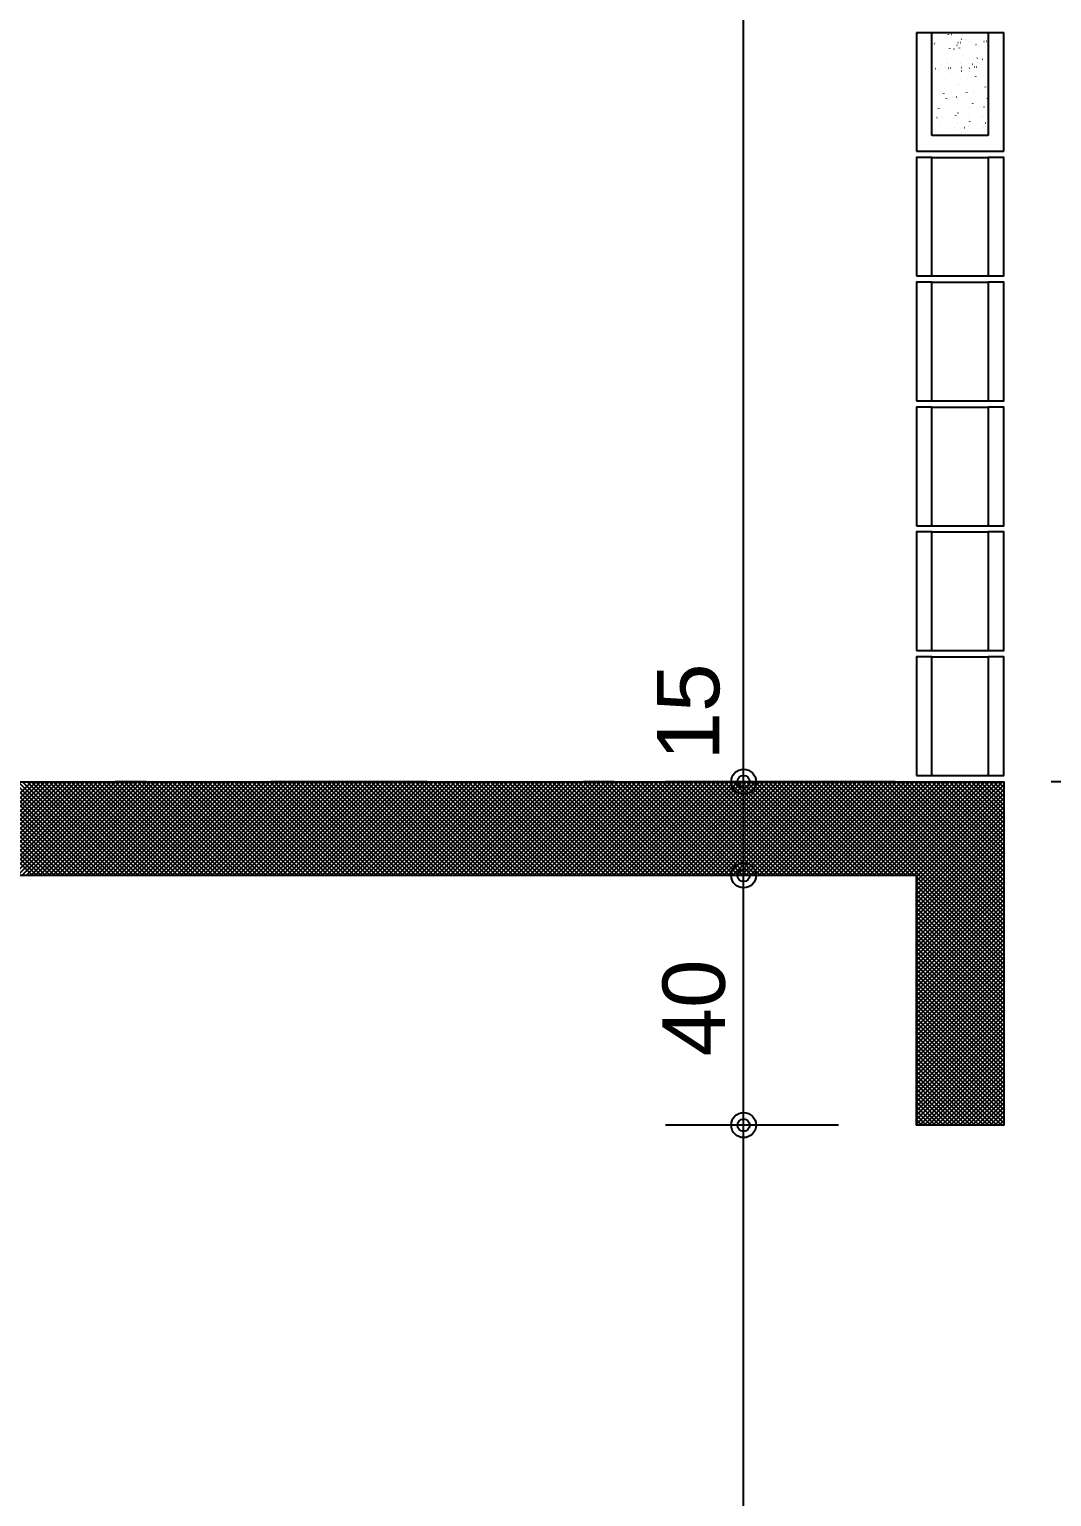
# Model space of a CAD drawing. Extents: x 0 to 119, y 0 to 84.
# Drawn here: x 63.93 to 67.206, y 32.401 to 37.101 of the extents above; entities that cross this region are included whole.
import ezdxf

# ---------------------------------------------------------------- set-up
doc = ezdxf.new("R2010")
doc.units = 0
doc.header["$MEASUREMENT"] = 0
doc.linetypes.add('ESTILO_TQS_0003', pattern=[1.5, 0.5, -0.4, 0.1, -0.5])
for name, color, linetype in [('10', 252, 'CONTINUOUS'), ('29', 9, 'CONTINUOUS'), ('3', 7, 'CONTINUOUS'), ('32', 250, 'CONTINUOUS'), ('6', 178, 'CONTINUOUS')]:
    doc.layers.add(name, color=color, linetype=linetype)
doc.styles.add('TQS_ARIAL', font='arial.ttf')

msp = doc.modelspace()

# ---------------------------------------------------------------- linework, layer by layer
at = {"layer": '10', "color": 252, "linetype": 'Continuous'}
for p, q in [((66.772083, 37.091044), (66.772083, 36.711044)), ((66.772083, 37.091044), (67.052083, 37.091044)), ((66.822083, 37.091044), (67.002083, 37.091044)), ((66.822083, 36.761044), (66.822083, 37.091044)), ((67.002083, 37.091044), (67.002083, 36.761044)), ((67.052083, 36.711044), (67.052083, 37.091044)), ((67.002083, 36.761044), (66.822083, 36.761044)), ((66.772083, 36.711044), (67.052083, 36.711044)), ((66.822083, 36.691044), (67.002083, 36.691044)), ((66.822083, 36.311044), (67.002083, 36.311044)), ((66.822083, 36.291044), (67.002083, 36.291044)), ((66.822083, 35.911044), (67.002083, 35.911044)), ((66.822083, 35.911044), (67.002083, 35.911044)), ((66.822083, 35.891044), (67.002083, 35.891044)), ((66.822083, 35.511044), (67.002083, 35.511044)), ((66.822083, 35.511044), (67.002083, 35.511044)), ((66.822083, 35.491044), (67.002083, 35.491044)), ((66.822083, 35.111044), (67.002083, 35.111044)), ((66.822083, 35.111044), (67.002083, 35.111044)), ((66.822083, 35.091044), (67.002083, 35.091044)), ((66.822083, 34.711044), (67.002083, 34.711044))]:
    msp.add_line(p, q, dxfattribs=at)
for points in [[(66.772083, 36.311044), (66.822083, 36.311044), (66.822083, 36.691044), (66.772083, 36.691044), (66.772083, 36.311044)], [(67.002083, 36.311044), (67.052083, 36.311044), (67.052083, 36.691044), (67.002083, 36.691044), (67.002083, 36.311044)], [(66.772083, 35.911044), (66.822083, 35.911044), (66.822083, 36.291044), (66.772083, 36.291044), (66.772083, 35.911044)], [(67.002083, 35.911044), (67.052083, 35.911044), (67.052083, 36.291044), (67.002083, 36.291044), (67.002083, 35.911044)], [(66.772083, 35.511044), (66.822083, 35.511044), (66.822083, 35.891044), (66.772083, 35.891044), (66.772083, 35.511044)], [(67.002083, 35.511044), (67.052083, 35.511044), (67.052083, 35.891044), (67.002083, 35.891044), (67.002083, 35.511044)], [(66.772083, 35.111044), (66.822083, 35.111044), (66.822083, 35.491044), (66.772083, 35.491044), (66.772083, 35.111044)], [(67.002083, 35.111044), (67.052083, 35.111044), (67.052083, 35.491044), (67.002083, 35.491044), (67.002083, 35.111044)], [(66.772083, 34.711044), (66.822083, 34.711044), (66.822083, 35.091044), (66.772083, 35.091044), (66.772083, 34.711044)], [(67.002083, 34.711044), (67.052083, 34.711044), (67.052083, 35.091044), (67.002083, 35.091044), (67.002083, 34.711044)]]:
    msp.add_lwpolyline(points, dxfattribs=at)
at = {"layer": '29', "color": 9, "linetype": 'Continuous'}
for p, q in [((66.875177, 37.085049), (66.87547, 37.085114)), ((66.885156, 37.085199), (66.885195, 37.085496)), ((66.822083, 37.073278), (66.822083, 37.073278)), ((66.822083, 37.072777), (66.822083, 37.072777)), ((66.822083, 37.072777), (66.822083, 37.072777)), ((66.822083, 37.055236), (66.822353, 37.055247)), ((66.822457, 37.073361), (66.82275, 37.073426)), ((66.829546, 37.055561), (66.829846, 37.055575)), ((66.83415, 37.057933), (66.83419, 37.058231)), ((66.864912, 37.057106), (66.865212, 37.057119)), ((66.879204, 37.039989), (66.879243, 37.040286)), ((66.892549, 37.038108), (66.892732, 37.038346)), ((66.895545, 37.038002), (66.895838, 37.038067)), ((66.902137, 37.050603), (66.90232, 37.050841)), ((66.905374, 37.058872), (66.905674, 37.058885)), ((66.910189, 37.041248), (66.910482, 37.041313)), ((66.912867, 37.059199), (66.913166, 37.059212)), ((66.917113, 37.07012), (66.917295, 37.070358)), ((66.930209, 37.067255), (66.930248, 37.067552)), ((66.948233, 37.060743), (66.948533, 37.060757)), ((66.962909, 37.052936), (66.963202, 37.053001)), ((66.974851, 37.046188), (66.97489, 37.046485)), ((66.988695, 37.06251), (66.988994, 37.062523)), ((66.992417, 37.041756), (66.9926, 37.041994)), ((66.996187, 37.062837), (66.996487, 37.06285)), ((67.002005, 37.054251), (67.002083, 37.054352)), ((66.822083, 37.021716), (66.822083, 37.021716)), ((66.822083, 37.021716), (66.822083, 37.021716)), ((66.826716, 37.022743), (66.827009, 37.022808)), ((66.828198, 37.012723), (66.828238, 37.013021)), ((66.867529, 37.005501), (66.867712, 37.005739)), ((66.87284, 36.991656), (66.87288, 36.991953)), ((66.914448, 36.99063), (66.914741, 36.990695)), ((66.923846, 37.018922), (66.923885, 37.019219)), ((66.952422, 36.989632), (66.952604, 36.98987)), ((66.967397, 37.009149), (66.96758, 37.009387)), ((66.968194, 36.995624), (66.968233, 36.995921)), ((66.983277, 37.005889), (66.98357, 37.005954)), ((66.997921, 37.009136), (66.998214, 37.009201)), ((66.822083, 36.974819), (66.822083, 36.974819)), ((66.822083, 36.974819), (66.822083, 36.974819)), ((66.822083, 36.970154), (66.822083, 36.970154)), ((66.822083, 36.970154), (66.822083, 36.970154)), ((66.822083, 36.970154), (66.822083, 36.970154)), ((66.822083, 36.96627), (66.822083, 36.96627)), ((66.822083, 36.96627), (66.822083, 36.96627)), ((66.822083, 36.96627), (66.822083, 36.96627)), ((66.822083, 36.946274), (66.822083, 36.946274)), ((66.822083, 36.946274), (66.822083, 36.946274)), ((66.833752, 36.975329), (66.834052, 36.975342)), ((66.842965, 36.973489), (66.843148, 36.973727)), ((66.847083, 36.975696), (66.847376, 36.975761)), ((66.852553, 36.985984), (66.852736, 36.986222)), ((66.861728, 36.978943), (66.862021, 36.979008)), ((66.874213, 36.977095), (66.874513, 36.977108)), ((66.881706, 36.977422), (66.882006, 36.977435)), ((66.917072, 36.978966), (66.917372, 36.978979)), ((66.917189, 36.968358), (66.917228, 36.968656)), ((66.917813, 36.94453), (66.917996, 36.944768)), ((66.934815, 36.943584), (66.935108, 36.943648)), ((66.942834, 36.977137), (66.943016, 36.977375)), ((66.94946, 36.94683), (66.949753, 36.946895)), ((66.957534, 36.980733), (66.957834, 36.980746)), ((66.962242, 36.950414), (66.962281, 36.950711)), ((66.965027, 36.98106), (66.965326, 36.981073)), ((67.000393, 36.982604), (67.000693, 36.982617)), ((66.822083, 36.918591), (66.822083, 36.918591)), ((66.822083, 36.918591), (66.822083, 36.918591)), ((66.843053, 36.895318), (66.843352, 36.895331)), ((66.850546, 36.895645), (66.850845, 36.895658)), ((66.860232, 36.895882), (66.860271, 36.89618)), ((66.865987, 36.928325), (66.86628, 36.928389)), ((66.866184, 36.941092), (66.866223, 36.94139)), ((66.885912, 36.897189), (66.886212, 36.897202)), ((66.89325, 36.912518), (66.893433, 36.912756)), ((66.902838, 36.925014), (66.903021, 36.925252)), ((66.911237, 36.923148), (66.911276, 36.923446)), ((66.926373, 36.898956), (66.926673, 36.898969)), ((66.933866, 36.899283), (66.934166, 36.899296)), ((66.953719, 36.896212), (66.954012, 36.896277)), ((66.955879, 36.902081), (66.955918, 36.902378)), ((66.969232, 36.900827), (66.969532, 36.90084)), ((66.993118, 36.916166), (66.993301, 36.916404)), ((66.822083, 36.894402), (66.822083, 36.894402)), ((66.822083, 36.894402), (66.822083, 36.894402)), ((66.822083, 36.894402), (66.822083, 36.894402)), ((66.822083, 36.867029), (66.822083, 36.867029)), ((66.822083, 36.867029), (66.822083, 36.867029)), ((66.822083, 36.867029), (66.822083, 36.867029)), ((66.843666, 36.8479), (66.843849, 36.848138)), ((66.853254, 36.860395), (66.853437, 36.860633)), ((66.86823, 36.879912), (66.868413, 36.88015)), ((66.886354, 36.881278), (66.886647, 36.881343)), ((66.900999, 36.884524), (66.901292, 36.884589)), ((66.904874, 36.874815), (66.904913, 36.875113)), ((66.943535, 36.851548), (66.943717, 36.851786)), ((66.949222, 36.851517), (66.949261, 36.851815)), ((66.953122, 36.864043), (66.953305, 36.864281)), ((66.968098, 36.88356), (66.968281, 36.883798)), ((66.974086, 36.849165), (66.974379, 36.84923)), ((66.988731, 36.852412), (66.989024, 36.852477)), ((67.000227, 36.878783), (67.000267, 36.87908)), ((66.822083, 36.819771), (66.822083, 36.819771)), ((66.822083, 36.819771), (66.822083, 36.819771)), ((66.822083, 36.815467), (66.822083, 36.815467)), ((66.822083, 36.815467), (66.822083, 36.815467)), ((66.822083, 36.815467), (66.822083, 36.815467)), ((66.822083, 36.813986), (66.822083, 36.813986)), ((66.822083, 36.813986), (66.822083, 36.813986)), ((66.837893, 36.818972), (66.838186, 36.819037)), ((66.852537, 36.822218), (66.85283, 36.822283)), ((66.853868, 36.84755), (66.853908, 36.847847)), ((66.854751, 36.815412), (66.855051, 36.815425)), ((66.895213, 36.817179), (66.895512, 36.817192)), ((66.898217, 36.824252), (66.898256, 36.824549)), ((66.902706, 36.817506), (66.903005, 36.817519)), ((66.905257, 36.833906), (66.90555, 36.833971)), ((66.918514, 36.818941), (66.918697, 36.819179)), ((66.938072, 36.81905), (66.938372, 36.819063)), ((66.94327, 36.806307), (66.943309, 36.806605)), ((66.978533, 36.820817), (66.978833, 36.82083)), ((66.986026, 36.821144), (66.986326, 36.821157)), ((66.992989, 36.801794), (66.993282, 36.801859)), ((66.994275, 36.833573), (66.994315, 36.833871)), ((66.822083, 36.763905), (66.822083, 36.763905)), ((66.822083, 36.763905), (66.822083, 36.763905)), ((66.84248, 36.761044), (66.84248, 36.761044)), ((66.847212, 36.796986), (66.847251, 36.797283)), ((66.856796, 36.7716), (66.857089, 36.771665)), ((66.874088, 36.761044), (66.874088, 36.761044)), ((66.874088, 36.761044), (66.874088, 36.761044)), ((66.889895, 36.761044), (66.889895, 36.761044)), ((66.889895, 36.761044), (66.889895, 36.761044)), ((66.889895, 36.761044), (66.889895, 36.761044)), ((66.892265, 36.779042), (66.892304, 36.779339)), ((66.893951, 36.786929), (66.894134, 36.787167)), ((66.903539, 36.799424), (66.903722, 36.799662)), ((66.925625, 36.786859), (66.925918, 36.786924)), ((66.937311, 36.761044), (66.937311, 36.761044)), ((66.937311, 36.761044), (66.937311, 36.761044)), ((66.937311, 36.761044), (66.937311, 36.761044)), ((66.940269, 36.790106), (66.940562, 36.790171)), ((66.971157, 36.761044), (66.971157, 36.761044)), ((66.971157, 36.761044), (66.971157, 36.761044)), ((66.984727, 36.761044), (66.984727, 36.761044)), ((66.984727, 36.761044), (66.984727, 36.761044)), ((66.987912, 36.78524), (66.987951, 36.785538)), ((66.993819, 36.790577), (66.994002, 36.790815)), ((63.63698, 34.391044), (63.93698, 34.691044)), ((63.639225, 34.691044), (63.939225, 34.391044)), ((63.651122, 34.391044), (63.951122, 34.691044)), ((63.653367, 34.691044), (63.953367, 34.391044)), ((63.665264, 34.391044), (63.965264, 34.691044)), ((63.66751, 34.691044), (63.96751, 34.391044)), ((63.679407, 34.391044), (63.979407, 34.691044)), ((63.681652, 34.691044), (63.981652, 34.391044)), ((63.693549, 34.391044), (63.993549, 34.691044)), ((63.695794, 34.691044), (63.995794, 34.391044)), ((63.707691, 34.391044), (64.007691, 34.691044)), ((63.709936, 34.691044), (64.009936, 34.391044)), ((63.721833, 34.391044), (64.021833, 34.691044)), ((63.724078, 34.691044), (64.024078, 34.391044)), ((63.735975, 34.391044), (64.035975, 34.691044)), ((63.73822, 34.691044), (64.03822, 34.391044)), ((63.750117, 34.391044), (64.050117, 34.691044)), ((63.752362, 34.691044), (64.052362, 34.391044)), ((63.764259, 34.391044), (64.064259, 34.691044)), ((63.766505, 34.691044), (64.066505, 34.391044)), ((63.778402, 34.391044), (64.078402, 34.691044)), ((63.780647, 34.691044), (64.080647, 34.391044)), ((63.792544, 34.391044), (64.092544, 34.691044)), ((63.794789, 34.691044), (64.094789, 34.391044)), ((63.806686, 34.391044), (64.106686, 34.691044)), ((63.808931, 34.691044), (64.108931, 34.391044)), ((63.820828, 34.391044), (64.120828, 34.691044)), ((63.823073, 34.691044), (64.123073, 34.391044)), ((63.83497, 34.391044), (64.13497, 34.691044)), ((63.837215, 34.691044), (64.137215, 34.391044)), ((63.849112, 34.391044), (64.149112, 34.691044)), ((63.851357, 34.691044), (64.151357, 34.391044)), ((63.863254, 34.391044), (64.163254, 34.691044)), ((63.865499, 34.691044), (64.165499, 34.391044)), ((63.877396, 34.391044), (64.177396, 34.691044)), ((63.879642, 34.691044), (64.179642, 34.391044)), ((63.891539, 34.391044), (64.191539, 34.691044)), ((63.893784, 34.691044), (64.193784, 34.391044)), ((63.905681, 34.391044), (64.205681, 34.691044)), ((63.907926, 34.691044), (64.207926, 34.391044)), ((63.919823, 34.391044), (64.219823, 34.691044)), ((63.922068, 34.691044), (64.222068, 34.391044)), ((63.933965, 34.391044), (64.233965, 34.691044)), ((63.93621, 34.691044), (64.23621, 34.391044)), ((63.948107, 34.391044), (64.248107, 34.691044)), ((63.950352, 34.691044), (64.250352, 34.391044)), ((63.962249, 34.391044), (64.262249, 34.691044)), ((63.964494, 34.691044), (64.264494, 34.391044)), ((63.976391, 34.391044), (64.276391, 34.691044)), ((63.978637, 34.691044), (64.278637, 34.391044)), ((63.990534, 34.391044), (64.290534, 34.691044)), ((63.992779, 34.691044), (64.292779, 34.391044)), ((64.004676, 34.391044), (64.304676, 34.691044)), ((64.006921, 34.691044), (64.306921, 34.391044)), ((64.018818, 34.391044), (64.318818, 34.691044)), ((64.021063, 34.691044), (64.321063, 34.391044)), ((64.03296, 34.391044), (64.33296, 34.691044)), ((64.035205, 34.691044), (64.335205, 34.391044)), ((64.047102, 34.391044), (64.347102, 34.691044)), ((64.049347, 34.691044), (64.349347, 34.391044)), ((64.061244, 34.391044), (64.361244, 34.691044)), ((64.063489, 34.691044), (64.363489, 34.391044)), ((64.075386, 34.391044), (64.375386, 34.691044)), ((64.077631, 34.691044), (64.377631, 34.391044)), ((64.089529, 34.391044), (64.389529, 34.691044)), ((64.091774, 34.691044), (64.391774, 34.391044)), ((64.103671, 34.391044), (64.403671, 34.691044)), ((64.105916, 34.691044), (64.405916, 34.391044)), ((64.117813, 34.391044), (64.417813, 34.691044)), ((64.120058, 34.691044), (64.420058, 34.391044)), ((64.131955, 34.391044), (64.431955, 34.691044)), ((64.1342, 34.691044), (64.4342, 34.391044)), ((64.146097, 34.391044), (64.446097, 34.691044)), ((64.148342, 34.691044), (64.448342, 34.391044)), ((64.160239, 34.391044), (64.460239, 34.691044)), ((64.162484, 34.691044), (64.462484, 34.391044)), ((64.174381, 34.391044), (64.474381, 34.691044)), ((64.176626, 34.691044), (64.476626, 34.391044)), ((64.188523, 34.391044), (64.488523, 34.691044)), ((64.190769, 34.691044), (64.490769, 34.391044)), ((64.202666, 34.391044), (64.502666, 34.691044)), ((64.204911, 34.691044), (64.504911, 34.391044)), ((64.216808, 34.391044), (64.516808, 34.691044)), ((64.219053, 34.691044), (64.519053, 34.391044)), ((64.23095, 34.391044), (64.53095, 34.691044)), ((64.233195, 34.691044), (64.533195, 34.391044)), ((64.245092, 34.391044), (64.545092, 34.691044)), ((64.247337, 34.691044), (64.547337, 34.391044)), ((64.259234, 34.391044), (64.559234, 34.691044)), ((64.261479, 34.691044), (64.561479, 34.391044)), ((64.273376, 34.391044), (64.573376, 34.691044)), ((64.275621, 34.691044), (64.575621, 34.391044)), ((64.287518, 34.391044), (64.587518, 34.691044)), ((64.289764, 34.691044), (64.589764, 34.391044)), ((64.301661, 34.391044), (64.601661, 34.691044)), ((64.303906, 34.691044), (64.603906, 34.391044)), ((64.315803, 34.391044), (64.615803, 34.691044)), ((64.318048, 34.691044), (64.618048, 34.391044)), ((64.329945, 34.391044), (64.629945, 34.691044)), ((64.33219, 34.691044), (64.63219, 34.391044)), ((64.344087, 34.391044), (64.644087, 34.691044)), ((64.346332, 34.691044), (64.646332, 34.391044)), ((64.358229, 34.391044), (64.658229, 34.691044)), ((64.360474, 34.691044), (64.660474, 34.391044)), ((64.372371, 34.391044), (64.672371, 34.691044)), ((64.374616, 34.691044), (64.674616, 34.391044)), ((64.386513, 34.391044), (64.686513, 34.691044)), ((64.388758, 34.691044), (64.688758, 34.391044)), ((64.400655, 34.391044), (64.700655, 34.691044)), ((64.402901, 34.691044), (64.702901, 34.391044)), ((64.414798, 34.391044), (64.714798, 34.691044)), ((64.417043, 34.691044), (64.717043, 34.391044)), ((64.42894, 34.391044), (64.72894, 34.691044)), ((64.431185, 34.691044), (64.731185, 34.391044)), ((64.443082, 34.391044), (64.743082, 34.691044)), ((64.445327, 34.691044), (64.745327, 34.391044)), ((64.457224, 34.391044), (64.757224, 34.691044)), ((64.459469, 34.691044), (64.759469, 34.391044)), ((64.471366, 34.391044), (64.771366, 34.691044)), ((64.473611, 34.691044), (64.773611, 34.391044)), ((64.485508, 34.391044), (64.785508, 34.691044)), ((64.487753, 34.691044), (64.787753, 34.391044)), ((64.49965, 34.391044), (64.79965, 34.691044)), ((64.501896, 34.691044), (64.801896, 34.391044)), ((64.513793, 34.391044), (64.813793, 34.691044)), ((64.516038, 34.691044), (64.816038, 34.391044)), ((64.527935, 34.391044), (64.827935, 34.691044)), ((64.53018, 34.691044), (64.83018, 34.391044)), ((64.542077, 34.391044), (64.842077, 34.691044)), ((64.544322, 34.691044), (64.844322, 34.391044)), ((64.556219, 34.391044), (64.856219, 34.691044)), ((64.558464, 34.691044), (64.858464, 34.391044)), ((64.570361, 34.391044), (64.870361, 34.691044)), ((64.572606, 34.691044), (64.872606, 34.391044)), ((64.584503, 34.391044), (64.884503, 34.691044)), ((64.586748, 34.691044), (64.886748, 34.391044)), ((64.598645, 34.391044), (64.898645, 34.691044)), ((64.600891, 34.691044), (64.900891, 34.391044)), ((64.612788, 34.391044), (64.912788, 34.691044)), ((64.615033, 34.691044), (64.915033, 34.391044)), ((64.62693, 34.391044), (64.92693, 34.691044)), ((64.629175, 34.691044), (64.929175, 34.391044)), ((64.641072, 34.391044), (64.941072, 34.691044)), ((64.643317, 34.691044), (64.943317, 34.391044)), ((64.655214, 34.391044), (64.955214, 34.691044)), ((64.657459, 34.691044), (64.957459, 34.391044)), ((64.669356, 34.391044), (64.969356, 34.691044)), ((64.671601, 34.691044), (64.971601, 34.391044)), ((64.683498, 34.391044), (64.983498, 34.691044)), ((64.685743, 34.691044), (64.985743, 34.391044)), ((64.69764, 34.391044), (64.99764, 34.691044)), ((64.699885, 34.691044), (64.999885, 34.391044)), ((64.711782, 34.391044), (65.011782, 34.691044)), ((64.714028, 34.691044), (65.014028, 34.391044)), ((64.725925, 34.391044), (65.025925, 34.691044)), ((64.72817, 34.691044), (65.02817, 34.391044)), ((64.740067, 34.391044), (65.040067, 34.691044)), ((64.742312, 34.691044), (65.042312, 34.391044)), ((64.754209, 34.391044), (65.054209, 34.691044)), ((64.756454, 34.691044), (65.056454, 34.391044)), ((64.768351, 34.391044), (65.068351, 34.691044)), ((64.770596, 34.691044), (65.070596, 34.391044)), ((64.782493, 34.391044), (65.082493, 34.691044)), ((64.784738, 34.691044), (65.084738, 34.391044)), ((64.796635, 34.391044), (65.096635, 34.691044)), ((64.79888, 34.691044), (65.09888, 34.391044)), ((64.810777, 34.391044), (65.110777, 34.691044)), ((64.813023, 34.691044), (65.113023, 34.391044)), ((64.82492, 34.391044), (65.12492, 34.691044)), ((64.827165, 34.691044), (65.127165, 34.391044)), ((64.839062, 34.391044), (65.139062, 34.691044)), ((64.841307, 34.691044), (65.141307, 34.391044)), ((64.853204, 34.391044), (65.153204, 34.691044)), ((64.855449, 34.691044), (65.155449, 34.391044)), ((64.867346, 34.391044), (65.167346, 34.691044)), ((64.869591, 34.691044), (65.169591, 34.391044)), ((64.881488, 34.391044), (65.181488, 34.691044)), ((64.883733, 34.691044), (65.183733, 34.391044)), ((64.89563, 34.391044), (65.19563, 34.691044)), ((64.897875, 34.691044), (65.197875, 34.391044)), ((64.909772, 34.391044), (65.209772, 34.691044)), ((64.912017, 34.691044), (65.212017, 34.391044)), ((64.923915, 34.391044), (65.223915, 34.691044)), ((64.92616, 34.691044), (65.22616, 34.391044)), ((64.938057, 34.391044), (65.238057, 34.691044)), ((64.940302, 34.691044), (65.240302, 34.391044)), ((64.952199, 34.391044), (65.252199, 34.691044)), ((64.954444, 34.691044), (65.254444, 34.391044)), ((64.966341, 34.391044), (65.266341, 34.691044)), ((64.968586, 34.691044), (65.268586, 34.391044)), ((64.980483, 34.391044), (65.280483, 34.691044)), ((64.982728, 34.691044), (65.282728, 34.391044)), ((64.994625, 34.391044), (65.294625, 34.691044)), ((64.99687, 34.691044), (65.29687, 34.391044)), ((65.008767, 34.391044), (65.308767, 34.691044)), ((65.011012, 34.691044), (65.311012, 34.391044)), ((65.022909, 34.391044), (65.322909, 34.691044)), ((65.025155, 34.691044), (65.325155, 34.391044)), ((65.037052, 34.391044), (65.337052, 34.691044)), ((65.039297, 34.691044), (65.339297, 34.391044)), ((65.051194, 34.391044), (65.351194, 34.691044)), ((65.053439, 34.691044), (65.353439, 34.391044)), ((65.065336, 34.391044), (65.365336, 34.691044)), ((65.067581, 34.691044), (65.367581, 34.391044)), ((65.079478, 34.391044), (65.379478, 34.691044)), ((65.081723, 34.691044), (65.381723, 34.391044)), ((65.09362, 34.391044), (65.39362, 34.691044)), ((65.095865, 34.691044), (65.395865, 34.391044)), ((65.107762, 34.391044), (65.407762, 34.691044)), ((65.110007, 34.691044), (65.410007, 34.391044)), ((65.121904, 34.391044), (65.421904, 34.691044)), ((65.12415, 34.691044), (65.42415, 34.391044)), ((65.136047, 34.391044), (65.436047, 34.691044)), ((65.138292, 34.691044), (65.438292, 34.391044)), ((65.150189, 34.391044), (65.450189, 34.691044)), ((65.152434, 34.691044), (65.452434, 34.391044)), ((65.164331, 34.391044), (65.464331, 34.691044)), ((65.166576, 34.691044), (65.466576, 34.391044)), ((65.178473, 34.391044), (65.478473, 34.691044)), ((65.180718, 34.691044), (65.480718, 34.391044)), ((65.192615, 34.391044), (65.492615, 34.691044)), ((65.19486, 34.691044), (65.49486, 34.391044)), ((65.206757, 34.391044), (65.506757, 34.691044)), ((65.209002, 34.691044), (65.509002, 34.391044)), ((65.220899, 34.391044), (65.520899, 34.691044)), ((65.223144, 34.691044), (65.523144, 34.391044)), ((65.235041, 34.391044), (65.535041, 34.691044)), ((65.237287, 34.691044), (65.537287, 34.391044)), ((65.249184, 34.391044), (65.549184, 34.691044)), ((65.251429, 34.691044), (65.551429, 34.391044)), ((65.263326, 34.391044), (65.563326, 34.691044)), ((65.265571, 34.691044), (65.565571, 34.391044)), ((65.277468, 34.391044), (65.577468, 34.691044)), ((65.279713, 34.691044), (65.579713, 34.391044)), ((65.29161, 34.391044), (65.59161, 34.691044)), ((65.293855, 34.691044), (65.593855, 34.391044)), ((65.305752, 34.391044), (65.605752, 34.691044)), ((65.307997, 34.691044), (65.607997, 34.391044)), ((65.319894, 34.391044), (65.619894, 34.691044)), ((65.322139, 34.691044), (65.622139, 34.391044)), ((65.334036, 34.391044), (65.634036, 34.691044)), ((65.336282, 34.691044), (65.636282, 34.391044)), ((65.348179, 34.391044), (65.648179, 34.691044)), ((65.350424, 34.691044), (65.650424, 34.391044)), ((65.362321, 34.391044), (65.662321, 34.691044)), ((65.364566, 34.691044), (65.664566, 34.391044)), ((65.376463, 34.391044), (65.676463, 34.691044)), ((65.378708, 34.691044), (65.678708, 34.391044)), ((65.390605, 34.391044), (65.690605, 34.691044)), ((65.39285, 34.691044), (65.69285, 34.391044)), ((65.404747, 34.391044), (65.704747, 34.691044)), ((65.406992, 34.691044), (65.706992, 34.391044)), ((65.418889, 34.391044), (65.718889, 34.691044)), ((65.421134, 34.691044), (65.721134, 34.391044)), ((65.433031, 34.391044), (65.733031, 34.691044)), ((65.435277, 34.691044), (65.735277, 34.391044)), ((65.447174, 34.391044), (65.747174, 34.691044)), ((65.449419, 34.691044), (65.749419, 34.391044)), ((65.461316, 34.391044), (65.761316, 34.691044)), ((65.463561, 34.691044), (65.763561, 34.391044)), ((65.475458, 34.391044), (65.775458, 34.691044)), ((65.477703, 34.691044), (65.777703, 34.391044)), ((65.4896, 34.391044), (65.7896, 34.691044)), ((65.491845, 34.691044), (65.791845, 34.391044)), ((65.503742, 34.391044), (65.803742, 34.691044)), ((65.505987, 34.691044), (65.805987, 34.391044)), ((65.517884, 34.391044), (65.817884, 34.691044)), ((65.520129, 34.691044), (65.820129, 34.391044)), ((65.532026, 34.391044), (65.832026, 34.691044)), ((65.534271, 34.691044), (65.834271, 34.391044)), ((65.546168, 34.391044), (65.846168, 34.691044)), ((65.548414, 34.691044), (65.848414, 34.391044)), ((65.560311, 34.391044), (65.860311, 34.691044)), ((65.562556, 34.691044), (65.862556, 34.391044)), ((65.574453, 34.391044), (65.874453, 34.691044)), ((65.576698, 34.691044), (65.876698, 34.391044)), ((65.588595, 34.391044), (65.888595, 34.691044)), ((65.59084, 34.691044), (65.89084, 34.391044)), ((65.602737, 34.391044), (65.902737, 34.691044)), ((65.604982, 34.691044), (65.904982, 34.391044)), ((65.616879, 34.391044), (65.916879, 34.691044)), ((65.619124, 34.691044), (65.919124, 34.391044)), ((65.631021, 34.391044), (65.931021, 34.691044)), ((65.633266, 34.691044), (65.933266, 34.391044)), ((65.645163, 34.391044), (65.945163, 34.691044)), ((65.647409, 34.691044), (65.947409, 34.391044)), ((65.659306, 34.391044), (65.959306, 34.691044)), ((65.661551, 34.691044), (65.961551, 34.391044)), ((65.673448, 34.391044), (65.973448, 34.691044)), ((65.675693, 34.691044), (65.975693, 34.391044)), ((65.68759, 34.391044), (65.98759, 34.691044)), ((65.689835, 34.691044), (65.989835, 34.391044)), ((65.701732, 34.391044), (66.001732, 34.691044)), ((65.703977, 34.691044), (66.003977, 34.391044)), ((65.715874, 34.391044), (66.015874, 34.691044)), ((65.718119, 34.691044), (66.018119, 34.391044)), ((65.730016, 34.391044), (66.030016, 34.691044)), ((65.732261, 34.691044), (66.032261, 34.391044)), ((65.744158, 34.391044), (66.044158, 34.691044)), ((65.746404, 34.691044), (66.046404, 34.391044)), ((65.758301, 34.391044), (66.058301, 34.691044)), ((65.760546, 34.691044), (66.060546, 34.391044)), ((65.772443, 34.391044), (66.072443, 34.691044)), ((65.774688, 34.691044), (66.074688, 34.391044)), ((65.786585, 34.391044), (66.086585, 34.691044)), ((65.78883, 34.691044), (66.08883, 34.391044)), ((65.800727, 34.391044), (66.100727, 34.691044)), ((65.802972, 34.691044), (66.102972, 34.391044)), ((65.814869, 34.391044), (66.114869, 34.691044)), ((65.817114, 34.691044), (66.117114, 34.391044)), ((65.829011, 34.391044), (66.129011, 34.691044)), ((65.831256, 34.691044), (66.131256, 34.391044)), ((65.843153, 34.391044), (66.143153, 34.691044)), ((65.845398, 34.691044), (66.145398, 34.391044)), ((65.857295, 34.391044), (66.157295, 34.691044)), ((65.859541, 34.691044), (66.159541, 34.391044)), ((65.871438, 34.391044), (66.171438, 34.691044)), ((65.873683, 34.691044), (66.173683, 34.391044)), ((65.88558, 34.391044), (66.18558, 34.691044)), ((65.887825, 34.691044), (66.187825, 34.391044)), ((65.899722, 34.391044), (66.199722, 34.691044)), ((65.901967, 34.691044), (66.201967, 34.391044)), ((65.913864, 34.391044), (66.213864, 34.691044)), ((65.916109, 34.691044), (66.216109, 34.391044)), ((65.928006, 34.391044), (66.228006, 34.691044)), ((65.930251, 34.691044), (66.230251, 34.391044)), ((65.942148, 34.391044), (66.242148, 34.691044)), ((65.944393, 34.691044), (66.244393, 34.391044)), ((65.95629, 34.391044), (66.25629, 34.691044)), ((65.958536, 34.691044), (66.258536, 34.391044)), ((65.970433, 34.391044), (66.270433, 34.691044)), ((65.972678, 34.691044), (66.272678, 34.391044)), ((65.984575, 34.391044), (66.284575, 34.691044)), ((65.98682, 34.691044), (66.28682, 34.391044)), ((65.998717, 34.391044), (66.298717, 34.691044)), ((66.000962, 34.691044), (66.300962, 34.391044)), ((66.012859, 34.391044), (66.312859, 34.691044)), ((66.015104, 34.691044), (66.315104, 34.391044)), ((66.027001, 34.391044), (66.327001, 34.691044)), ((66.029246, 34.691044), (66.329246, 34.391044)), ((66.041143, 34.391044), (66.341143, 34.691044)), ((66.043388, 34.691044), (66.343388, 34.391044)), ((66.055285, 34.391044), (66.355285, 34.691044)), ((66.05753, 34.691044), (66.35753, 34.391044)), ((66.069427, 34.391044), (66.369427, 34.691044)), ((66.071673, 34.691044), (66.371673, 34.391044)), ((66.08357, 34.391044), (66.38357, 34.691044)), ((66.085815, 34.691044), (66.385815, 34.391044)), ((66.097712, 34.391044), (66.397712, 34.691044)), ((66.099957, 34.691044), (66.399957, 34.391044)), ((66.111854, 34.391044), (66.411854, 34.691044)), ((66.114099, 34.691044), (66.414099, 34.391044)), ((66.125996, 34.391044), (66.425996, 34.691044)), ((66.128241, 34.691044), (66.428241, 34.391044)), ((66.140138, 34.391044), (66.440138, 34.691044)), ((66.142383, 34.691044), (66.442383, 34.391044)), ((66.15428, 34.391044), (66.45428, 34.691044)), ((66.156525, 34.691044), (66.456525, 34.391044)), ((66.168422, 34.391044), (66.468422, 34.691044)), ((66.170668, 34.691044), (66.470668, 34.391044)), ((66.182565, 34.391044), (66.482565, 34.691044)), ((66.18481, 34.691044), (66.48481, 34.391044)), ((66.196707, 34.391044), (66.496707, 34.691044)), ((66.198952, 34.691044), (66.498952, 34.391044)), ((66.210849, 34.391044), (66.510849, 34.691044)), ((66.213094, 34.691044), (66.513094, 34.391044)), ((66.224991, 34.391044), (66.524991, 34.691044)), ((66.227236, 34.691044), (66.527236, 34.391044)), ((66.239133, 34.391044), (66.539133, 34.691044)), ((66.241378, 34.691044), (66.541378, 34.391044)), ((66.253275, 34.391044), (66.553275, 34.691044)), ((66.25552, 34.691044), (66.55552, 34.391044)), ((66.267417, 34.391044), (66.567417, 34.691044)), ((66.269663, 34.691044), (66.569663, 34.391044)), ((66.28156, 34.391044), (66.58156, 34.691044)), ((66.283805, 34.691044), (66.583805, 34.391044)), ((66.295702, 34.391044), (66.595702, 34.691044)), ((66.297947, 34.691044), (66.597947, 34.391044)), ((66.309844, 34.391044), (66.609844, 34.691044)), ((66.312089, 34.691044), (66.612089, 34.391044)), ((66.323986, 34.391044), (66.623986, 34.691044)), ((66.326231, 34.691044), (66.626231, 34.391044)), ((66.338128, 34.391044), (66.638128, 34.691044)), ((66.340373, 34.691044), (66.640373, 34.391044)), ((66.35227, 34.391044), (66.65227, 34.691044)), ((66.354515, 34.691044), (66.654515, 34.391044)), ((66.366412, 34.391044), (66.666412, 34.691044)), ((66.368657, 34.691044), (66.668657, 34.391044)), ((66.380554, 34.391044), (66.680554, 34.691044)), ((66.3828, 34.691044), (66.6828, 34.391044)), ((66.394697, 34.391044), (66.694697, 34.691044)), ((66.396942, 34.691044), (66.696942, 34.391044)), ((66.408839, 34.391044), (66.708839, 34.691044)), ((66.411084, 34.691044), (66.711084, 34.391044)), ((66.422981, 34.391044), (66.722981, 34.691044)), ((66.425226, 34.691044), (66.725226, 34.391044)), ((66.437123, 34.391044), (66.737123, 34.691044)), ((66.439368, 34.691044), (66.739368, 34.391044)), ((66.451265, 34.391044), (66.751265, 34.691044)), ((66.45351, 34.691044), (66.75351, 34.391044)), ((66.465407, 34.391044), (66.765407, 34.691044)), ((66.467652, 34.691044), (66.767652, 34.391044)), ((66.479549, 34.391044), (66.779549, 34.691044)), ((66.481795, 34.691044), (67.052083, 34.120756)), ((66.493692, 34.391044), (66.793692, 34.691044)), ((66.495937, 34.691044), (67.052083, 34.134898)), ((66.507834, 34.391044), (66.807834, 34.691044)), ((66.510079, 34.691044), (67.052083, 34.14904)), ((66.521976, 34.391044), (66.821976, 34.691044)), ((66.524221, 34.691044), (67.052083, 34.163182)), ((66.536118, 34.391044), (66.836118, 34.691044)), ((66.538363, 34.691044), (67.052083, 34.177324)), ((66.55026, 34.391044), (66.85026, 34.691044)), ((66.552505, 34.691044), (67.052083, 34.191466)), ((66.564402, 34.391044), (66.864402, 34.691044)), ((66.566647, 34.691044), (67.052083, 34.205608)), ((66.578544, 34.391044), (66.878544, 34.691044)), ((66.58079, 34.691044), (67.052083, 34.219751)), ((66.592687, 34.391044), (66.892687, 34.691044)), ((66.594932, 34.691044), (67.052083, 34.233893)), ((66.606829, 34.391044), (66.906829, 34.691044)), ((66.609074, 34.691044), (67.052083, 34.248035)), ((66.620971, 34.391044), (66.920971, 34.691044)), ((66.623216, 34.691044), (67.052083, 34.262177)), ((66.635113, 34.391044), (66.935113, 34.691044)), ((66.637358, 34.691044), (67.052083, 34.276319)), ((66.649255, 34.391044), (66.949255, 34.691044)), ((66.6515, 34.691044), (67.052083, 34.290461)), ((66.663397, 34.391044), (66.963397, 34.691044)), ((66.665642, 34.691044), (67.052083, 34.304603)), ((66.677539, 34.391044), (66.977539, 34.691044)), ((66.679784, 34.691044), (67.052083, 34.318745)), ((66.691681, 34.391044), (66.991681, 34.691044)), ((66.693927, 34.691044), (67.052083, 34.332888)), ((66.705824, 34.391044), (67.005824, 34.691044)), ((66.708069, 34.691044), (67.052083, 34.34703)), ((66.719966, 34.391044), (67.019966, 34.691044)), ((66.722211, 34.691044), (67.052083, 34.361172)), ((66.734108, 34.391044), (67.034108, 34.691044)), ((66.736353, 34.691044), (67.052083, 34.375314)), ((66.74825, 34.391044), (67.04825, 34.691044)), ((66.750495, 34.691044), (67.052083, 34.389456)), ((66.764637, 34.691044), (67.052083, 34.403598)), ((66.778779, 34.691044), (67.052083, 34.41774)), ((66.792922, 34.691044), (67.052083, 34.431883)), ((66.807064, 34.691044), (67.052083, 34.446025)), ((66.821206, 34.691044), (67.052083, 34.460167)), ((66.835348, 34.691044), (67.052083, 34.474309)), ((66.84949, 34.691044), (67.052083, 34.488451)), ((66.863632, 34.691044), (67.052083, 34.502593)), ((66.877774, 34.691044), (67.052083, 34.516735)), ((66.891916, 34.691044), (67.052083, 34.530878)), ((66.906059, 34.691044), (67.052083, 34.54502)), ((66.920201, 34.691044), (67.052083, 34.559162)), ((66.934343, 34.691044), (67.052083, 34.573304)), ((66.948485, 34.691044), (67.052083, 34.587446)), ((66.962627, 34.691044), (67.052083, 34.601588)), ((66.976769, 34.691044), (67.052083, 34.61573)), ((66.990911, 34.691044), (67.052083, 34.629872)), ((67.005054, 34.691044), (67.052083, 34.644015)), ((67.019196, 34.691044), (67.052083, 34.658157)), ((67.033338, 34.691044), (67.052083, 34.672299)), ((67.04748, 34.691044), (67.052083, 34.686441)), ((66.762392, 34.391044), (67.052083, 34.680734)), ((66.772083, 34.386592), (67.052083, 34.666592)), ((66.772083, 34.37245), (67.052083, 34.65245)), ((66.772083, 34.358308), (67.052083, 34.638308)), ((66.772083, 34.344166), (67.052083, 34.624166)), ((66.772083, 34.330024), (67.052083, 34.610024)), ((66.772083, 34.315881), (67.052083, 34.595881)), ((66.772083, 34.301739), (67.052083, 34.581739)), ((66.772083, 34.287597), (67.052083, 34.567597)), ((66.772083, 34.273455), (67.052083, 34.553455)), ((66.772083, 34.259313), (67.052083, 34.539313)), ((66.772083, 34.245171), (67.052083, 34.525171)), ((66.772083, 34.231029), (67.052083, 34.511029)), ((66.772083, 34.216886), (67.052083, 34.496886)), ((66.772083, 34.202744), (67.052083, 34.482744)), ((66.772083, 34.188602), (67.052083, 34.468602)), ((66.772083, 34.17446), (67.052083, 34.45446)), ((66.772083, 34.160318), (67.052083, 34.440318)), ((66.772083, 34.146176), (67.052083, 34.426176)), ((66.772083, 34.132034), (67.052083, 34.412034)), ((66.772083, 34.117892), (67.052083, 34.397892)), ((66.772083, 34.386613), (67.052083, 34.106613)), ((66.772083, 34.103749), (67.052083, 34.383749)), ((66.772083, 34.372471), (67.052083, 34.092471)), ((66.772083, 34.089607), (67.052083, 34.369607)), ((66.772083, 34.358329), (67.052083, 34.078329)), ((66.772083, 34.075465), (67.052083, 34.355465)), ((66.772083, 34.344187), (67.052083, 34.064187)), ((66.772083, 34.061323), (67.052083, 34.341323)), ((66.772083, 34.330045), (67.052083, 34.050045)), ((66.772083, 34.047181), (67.052083, 34.327181)), ((66.772083, 34.315903), (67.052083, 34.035903)), ((66.772083, 34.033039), (67.052083, 34.313039)), ((66.772083, 34.301761), (67.052083, 34.021761)), ((66.772083, 34.018897), (67.052083, 34.298897)), ((66.772083, 34.287619), (67.052083, 34.007619)), ((66.772083, 34.004754), (67.052083, 34.284754)), ((66.772083, 34.273476), (67.052083, 33.993476)), ((66.772083, 33.990612), (67.052083, 34.270612)), ((66.772083, 34.259334), (67.052083, 33.979334)), ((66.772083, 33.97647), (67.052083, 34.25647)), ((66.772083, 34.245192), (67.052083, 33.965192)), ((66.772083, 33.962328), (67.052083, 34.242328)), ((66.772083, 34.23105), (67.052083, 33.95105)), ((66.772083, 33.948186), (67.052083, 34.228186)), ((66.772083, 34.216908), (67.052083, 33.936908)), ((66.772083, 33.934044), (67.052083, 34.214044)), ((66.772083, 34.202766), (67.052083, 33.922766)), ((66.772083, 33.919902), (67.052083, 34.199902)), ((66.772083, 34.188624), (67.052083, 33.908624)), ((66.772083, 33.905759), (67.052083, 34.185759)), ((66.772083, 34.174481), (67.052083, 33.894481)), ((66.772083, 33.891617), (67.052083, 34.171617)), ((66.772083, 34.160339), (67.052083, 33.880339)), ((66.772083, 33.877475), (67.052083, 34.157475)), ((66.772083, 34.146197), (67.052083, 33.866197)), ((66.772083, 33.863333), (67.052083, 34.143333)), ((66.772083, 34.132055), (67.052083, 33.852055)), ((66.772083, 33.849191), (67.052083, 34.129191)), ((66.772083, 34.117913), (67.052083, 33.837913)), ((66.772083, 33.835049), (67.052083, 34.115049)), ((66.772083, 34.103771), (67.052083, 33.823771)), ((66.772083, 33.820907), (67.052083, 34.100907)), ((66.772083, 34.089629), (67.052083, 33.809629)), ((66.772083, 33.806765), (67.052083, 34.086765)), ((66.772083, 34.075486), (67.052083, 33.795486)), ((66.772083, 33.792622), (67.052083, 34.072622)), ((66.772083, 34.061344), (67.052083, 33.781344)), ((66.772083, 33.77848), (67.052083, 34.05848)), ((66.772083, 34.047202), (67.052083, 33.767202)), ((66.772083, 33.764338), (67.052083, 34.044338)), ((66.772083, 34.03306), (67.052083, 33.75306)), ((66.772083, 33.750196), (67.052083, 34.030196)), ((66.772083, 34.018918), (67.052083, 33.738918)), ((66.772083, 33.736054), (67.052083, 34.016054)), ((66.772083, 34.004776), (67.052083, 33.724776)), ((66.772083, 33.721912), (67.052083, 34.001912)), ((66.772083, 33.990634), (67.052083, 33.710634)), ((66.772083, 33.70777), (67.052083, 33.98777)), ((66.772083, 33.976492), (67.052083, 33.696492)), ((66.772083, 33.693627), (67.052083, 33.973627)), ((66.772083, 33.962349), (67.052083, 33.682349)), ((66.772083, 33.679485), (67.052083, 33.959485)), ((66.772083, 33.948207), (67.052083, 33.668207)), ((66.772083, 33.665343), (67.052083, 33.945343)), ((66.772083, 33.934065), (67.052083, 33.654065)), ((66.772083, 33.651201), (67.052083, 33.931201)), ((66.772083, 33.919923), (67.052083, 33.639923)), ((66.772083, 33.637059), (67.052083, 33.917059)), ((66.772083, 33.905781), (67.052083, 33.625781)), ((66.772083, 33.622917), (67.052083, 33.902917)), ((66.772083, 33.891639), (67.052083, 33.611639)), ((66.772083, 33.608775), (67.052083, 33.888775)), ((66.772083, 33.877497), (67.052083, 33.597497)), ((66.772083, 33.594632), (67.052083, 33.874632)), ((66.772083, 33.863354), (67.044393, 33.591044)), ((66.772083, 33.849212), (67.030251, 33.591044)), ((66.782636, 33.591044), (67.052083, 33.86049)), ((66.796778, 33.591044), (67.052083, 33.846348)), ((66.772083, 33.83507), (67.016109, 33.591044)), ((66.772083, 33.820928), (67.001967, 33.591044)), ((66.772083, 33.806786), (66.987825, 33.591044)), ((66.81092, 33.591044), (67.052083, 33.832206)), ((66.825062, 33.591044), (67.052083, 33.818064)), ((66.839205, 33.591044), (67.052083, 33.803922)), ((66.772083, 33.792644), (66.973683, 33.591044)), ((66.772083, 33.778502), (66.959541, 33.591044)), ((66.772083, 33.764359), (66.945398, 33.591044)), ((66.772083, 33.750217), (66.931256, 33.591044)), ((66.853347, 33.591044), (67.052083, 33.78978)), ((66.867489, 33.591044), (67.052083, 33.775638)), ((66.881631, 33.591044), (67.052083, 33.761495)), ((66.895773, 33.591044), (67.052083, 33.747353)), ((66.772083, 33.736075), (66.917114, 33.591044)), ((66.772083, 33.721933), (66.902972, 33.591044)), ((66.772083, 33.707791), (66.88883, 33.591044)), ((66.909915, 33.591044), (67.052083, 33.733211)), ((66.924057, 33.591044), (67.052083, 33.719069)), ((66.9382, 33.591044), (67.052083, 33.704927)), ((66.772083, 33.693649), (66.874688, 33.591044)), ((66.772083, 33.679507), (66.860546, 33.591044)), ((66.772083, 33.665365), (66.846404, 33.591044)), ((66.952342, 33.591044), (67.052083, 33.690785)), ((66.966484, 33.591044), (67.052083, 33.676643)), ((66.980626, 33.591044), (67.052083, 33.6625)), ((66.772083, 33.651222), (66.832261, 33.591044)), ((66.772083, 33.63708), (66.818119, 33.591044)), ((66.772083, 33.622938), (66.803977, 33.591044)), ((66.772083, 33.608796), (66.789835, 33.591044)), ((66.994768, 33.591044), (67.052083, 33.648358)), ((67.00891, 33.591044), (67.052083, 33.634216)), ((67.023052, 33.591044), (67.052083, 33.620074)), ((67.037194, 33.591044), (67.052083, 33.605932)), ((66.772083, 33.594654), (66.775693, 33.591044))]:
    msp.add_line(p, q, dxfattribs=at)
msp.add_lwpolyline([(60.672083, 34.691044), (67.052083, 34.691044), (67.052083, 34.391044), (67.052083, 33.591044), (66.772083, 33.591044), (66.772083, 34.391044), (60.672083, 34.391044), (60.672083, 34.691044)], dxfattribs=at)
at = {"layer": '3', "color": 7, "linetype": 'ESTILO_TQS_0003'}
msp.add_line((72.703917, 34.691044), (58.795807, 34.691044), dxfattribs=at)
at = {"layer": '32', "color": 250, "linetype": 'Continuous'}
for p, q in [((66.21835, 34.441044), (66.21835, 43.541044)), ((66.21835, 34.141044), (66.21835, 34.941044)), ((66.263706, 34.691044), (65.96835, 34.691044)), ((66.263706, 34.691044), (65.96835, 34.691044)), ((66.513706, 34.691044), (66.513706, 34.691044)), ((66.513706, 34.691044), (66.513706, 34.691044)), ((66.21835, 33.341044), (66.21835, 34.641044)), ((66.522083, 34.391044), (65.96835, 34.391044)), ((66.522083, 34.391044), (65.96835, 34.391044)), ((66.772083, 34.391044), (66.772083, 34.391044)), ((66.772083, 34.391044), (66.772083, 34.391044)), ((66.21835, 28.941044), (66.21835, 33.841044)), ((66.522083, 33.591044), (65.96835, 33.591044)), ((66.522083, 33.591044), (65.96835, 33.591044)), ((66.772083, 33.591044), (66.772083, 33.591044)), ((66.772083, 33.591044), (66.772083, 33.591044))]:
    msp.add_line(p, q, dxfattribs=at)
for centre, radius in [((66.21835, 34.691044), 0.04), ((66.21835, 34.691044), 0.04), ((66.21835, 34.691044), 0.02), ((66.21835, 34.691044), 0.02), ((66.21835, 34.391044), 0.04), ((66.21835, 34.391044), 0.04), ((66.21835, 34.391044), 0.02), ((66.21835, 34.391044), 0.02), ((66.21835, 33.591044), 0.04), ((66.21835, 33.591044), 0.04), ((66.21835, 33.591044), 0.02), ((66.21835, 33.591044), 0.02)]:
    msp.add_circle(centre, radius, dxfattribs=at)
at = {"layer": '6', "color": 178, "linetype": 'Continuous'}
msp.add_lwpolyline([(60.672083, 34.691044), (67.052083, 34.691044), (67.052083, 34.391044), (67.052083, 33.591044), (66.772083, 33.591044), (66.772083, 34.391044), (60.672083, 34.391044), (60.672083, 34.691044)], dxfattribs=at)

# ---------------------------------------------------------------- texts
at = {"layer": '32', "color": 250, "linetype": 'Continuous', "style": 'TQS_ARIAL'}
for s, p in [('15', (66.140567, 34.759145)), ('40', (66.15835, 33.811044))]:
    msp.add_text(s, height=0.2, rotation=90, dxfattribs=at).set_placement(p)

doc.saveas('drawing.dxf')
